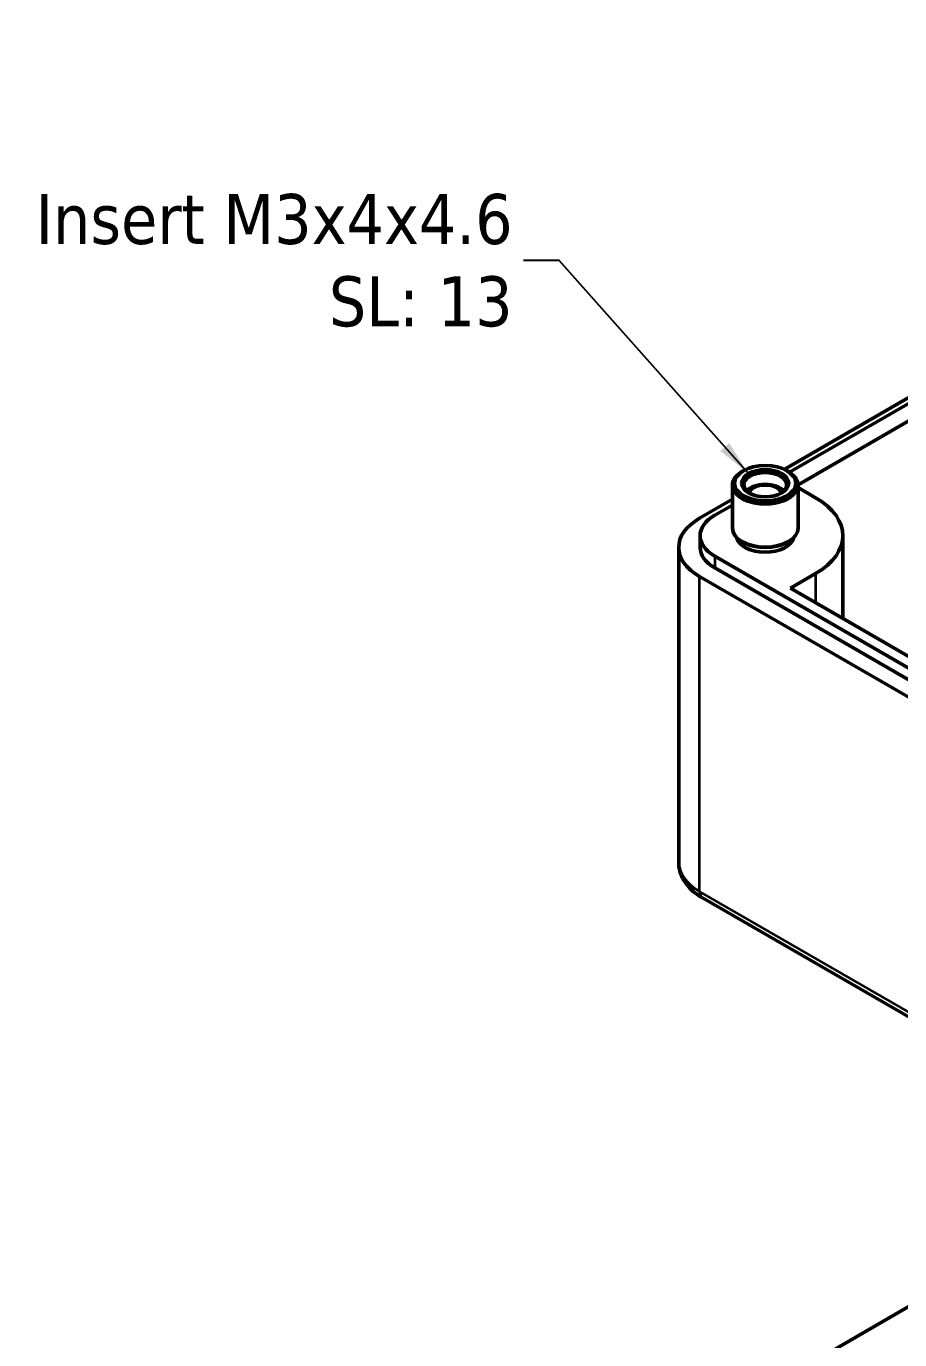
# Model space of a CAD drawing. Header units: millimetres. Extents: x -106 to 841, y -50 to 594.
# Drawn here: x 498.7 to 559.9, y 209.5 to 301.4 of the extents above; entities that cross this region are included whole.
import ezdxf

# ---------------------------------------------------------------- set-up
doc = ezdxf.new("R2010")
doc.units = ezdxf.units.MM
for name, color, linetype, lineweight in [('Symbol (ISO)', 7, 'Continuous', 25), ('Visible (ISO)', 7, 'Continuous', 50), ('Visible Narrow (ISO)', 7, 'Continuous', 35)]:
    doc.layers.add(name, color=color, linetype=linetype, lineweight=lineweight)
doc.styles.add('Note Text (ISO)', font='tahoma.ttf')
doc.dimstyles.new('Default - Method 1b (ISO)$7', dxfattribs={"dimtxt": 3.5, "dimasz": 2.5, "dimexe": 3.175, "dimexo": 0, "dimgap": 0.762, "dimtad": 1, "dimtoh": 1, "dimrnd": 1e-08, "dimtxsty": 'Note Text (ISO)', "dimcen": 0.09, "dimdle": 10, "dimclrd": 256, "dimclre": 256, "dimclrt": 256, "dimazin": 2, "dimtfac": 1, "dimtmove": 0, "dimatfit": 3, "dimfxl": 1, "dimtolj": 1, "dimlwd": -1, "dimlwe": -1, "dimarcsym": 0})

msp = doc.modelspace()

# ---------------------------------------------------------------- linework, layer by layer
at = {"layer": 'Visible (ISO)'}
for p, q in [((605.513, 301.438), (551.775, 270.412)), ((605.513, 301.029), (552.137, 270.213)), ((552.741, 269.337), (600.717, 297.036)), ((548.921, 270.316), (548.815, 270.255)), ((551.962, 270.316), (552.068, 270.255)), ((548.142, 269.316), (548.142, 266.295)), ((552.742, 269.316), (552.742, 266.295)), ((553.977, 268.417), (552.742, 269.131)), ((548.142, 268.314), (545.845, 266.989)), ((548.142, 267.906), (546.906, 267.193)), ((544.381, 242.902), (544.381, 264.947)), ((545.881, 265.764), (545.881, 264.947)), ((548.921, 265.294), (548.815, 265.356)), ((548.942, 265), (548.942, 265.283)), ((551.942, 265), (551.942, 265.283)), ((551.962, 265.294), (552.068, 265.356)), ((555.881, 265.764), (555.881, 259.97)), ((546.906, 264.335), (610.546, 227.593)), ((546.906, 263.518), (610.546, 226.776)), ((552.209, 262.09), (553.977, 263.11)), ((545.845, 262.906), (609.485, 226.164)), ((606.657, 230.655), (552.209, 262.09)), ((546.053, 240.403), (578.059, 221.924)), ((507.877, 181.405), (561.462, 212.342))]:
    msp.add_line(p, q, dxfattribs=at)
for major_axis in [(2.15, 0), (-1.65, 0)]:
    msp.add_ellipse((550.442, 269.438), major_axis=major_axis, ratio=0.57735, dxfattribs=at)
for centre, major_axis, start_param, end_param in [((550.442, 269.316), (-2.3, 0), 5.497787, 10.210176), ((550.442, 269.316), (-1.5, 0), 2.405022, 7.019756), ((550.442, 268.496), (-1.5, 0), 3.634274, 5.790504), ((550.442, 268.622), (-1.193, 0), 3.359037, 6.065741), ((549.381, 265.764), (6.5, 0), 5.497787, 7.068583), ((549.381, 264.947), (-5, 0), 5.497787, 7.068583), ((549.381, 265.764), (-3.5, 0), 5.497787, 7.068583), ((550.442, 266.295), (2.3, 0), 3.141593, 6.283185), ((549.381, 264.947), (-3.5, 0), 0, 0.785398), ((550.442, 265.764), (2, 0), 3.262914, 6.161864), ((550.442, 266.172), (2.15, 0), 3.926991, 5.497787)]:
    msp.add_ellipse(centre, major_axis=major_axis, ratio=0.57735, start_param=start_param, end_param=end_param, dxfattribs=at)
msp.add_open_spline([(544.381, 242.902), (544.381, 242.69), (544.41, 242.479), (544.521, 242.073), (544.603, 241.879), (544.807, 241.516), (544.93, 241.348), (545.205, 241.036), (545.358, 240.893), (545.688, 240.63), (545.865, 240.511), (546.053, 240.403)], degree=3, knots=[2.3561945, 2.3561945, 2.3561945, 2.3561945, 2.5132741, 2.5132741, 2.6703538, 2.6703538, 2.8274334, 2.8274334, 2.984513, 2.984513, 3.1415927, 3.1415927, 3.1415927, 3.1415927], dxfattribs=at)
at = {"layer": 'Visible Narrow (ISO)'}
for p, q in [((546.906, 264.335), (546.906, 263.518)), ((553.977, 263.11), (553.977, 261.069)), ((545.845, 240.861), (545.845, 262.906)), ((578.352, 222.093), (545.845, 240.861))]:
    msp.add_line(p, q, dxfattribs=at)
for centre, major_axis, start_param, end_param in [((549.381, 242.902), (-5, 0), 0, 0.785398), ((546.553, 241.269), (-0.5, -0.866), 5.497787, 6.283185)]:
    msp.add_ellipse(centre, major_axis=major_axis, ratio=0.57735, start_param=start_param, end_param=end_param, dxfattribs=at)

# ---------------------------------------------------------------- texts
at = {"layer": 'Symbol (ISO)', "insert": (532.748, 285.028), "char_height": 3.5, "width": 34.44692, "attachment_point": 6, "line_spacing_factor": 0.987884, "style": 'Note Text (ISO)'}
msp.add_mtext('\\fTahoma|b0|i0;Insert M3x4x4.6\\PSL: 13', dxfattribs=at)

# ---------------------------------------------------------------- leaders
at = {"layer": 'Symbol (ISO)', "annotation_type": 0, "has_hookline": 1, "hookline_direction": 1, "text_width": 34.081}
msp.add_leader([(549.275, 270.112), (536.01, 285.028), (533.51, 285.028)], dimstyle='Default - Method 1b (ISO)$7', override={"dimtad": 0}, dxfattribs=at)

doc.saveas('drawing.dxf')
